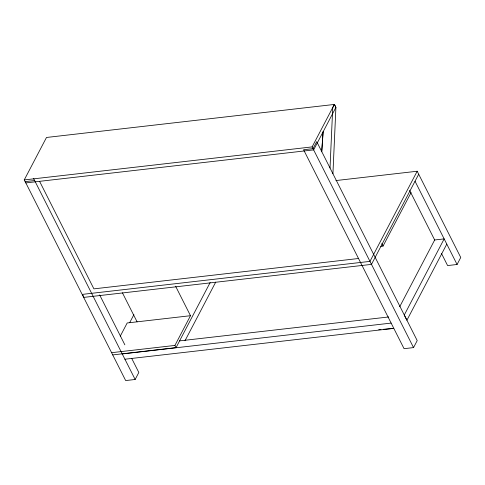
<?xml version="1.0" encoding="UTF-8"?>
<svg xmlns="http://www.w3.org/2000/svg" width="485" height="485" viewBox="0 0 485 485"><rect width="100%" height="100%" fill="white"/><g stroke="black" fill="none" stroke-linecap="round" stroke-linejoin="round"><path stroke-width="0.73" d="M330.024 167.992L332.734 107.646L334.426 104.433L335.911 107.373L332.928 173.745M321.719 151.811L323.089 131.538M321.791 151.132L323.083 132.441M24.25 179.923L46.493 137.467L334.371 104.439L335.881 107.434L313.643 149.889L25.766 182.918L24.25 179.923L312.128 146.894L334.371 104.439M120.268 336.172L127.191 322.968L190.496 315.705L175.588 286.198M129.725 322.61L133.921 314.595M34.665 180.541L25.184 181.626L125.676 380.567L135.157 379.482L138.825 372.48L131.671 358.318M112.738 354.905L176.043 347.642L174.921 345.423L190.496 315.705M176.043 347.642L210.169 282.5M184.997 340.749L215.716 282.112M335.911 180.565L417.185 171.235L369.964 261.385L82.48 294.371L83.996 297.366L371.474 264.38L418.7 174.236M380.786 246.338L383.047 246.077L411.08 192.569M399.688 306.769L434.675 239.978L444.157 238.893L404.272 315.032L406.903 320.252L446.788 244.113M413.541 347.593L417.209 340.591L316.717 141.65L313.049 148.652L303.574 149.738L404.066 348.685L413.541 347.593L312.128 146.894M441.502 253.491L447.606 265.574L457.082 264.483L460.75 257.48L417.185 171.235M358.318 258.523L93.902 288.86L39.631 181.42M388.691 316.966L179.583 340.888M111.617 352.686L174.921 345.423M122.214 353.947L391.14 323.089M124.881 359.221L393.802 328.369L383.247 329.321M378.724 329.733L380.986 329.527M415.039 181.257L457.082 264.483M409.631 190.399L434.718 240.063M381.786 243.591L383.047 246.077M122.414 292.794L137.085 321.828M99.649 294.928L124.857 344.829M33.623 178.541L135.157 379.482"/></g></svg>
